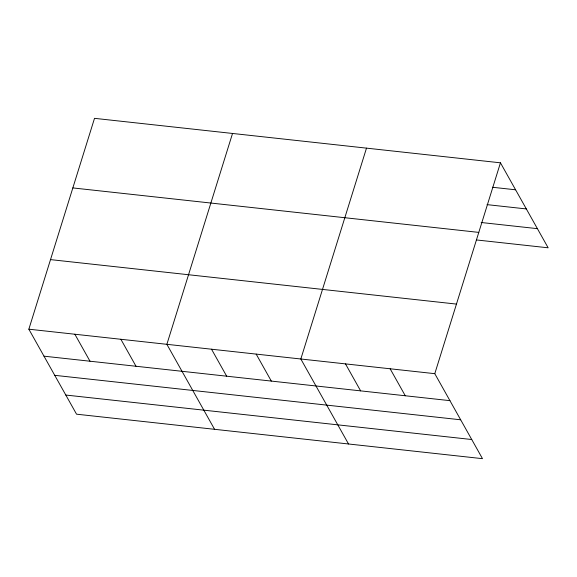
<?xml version="1.0" encoding="UTF-8"?>
<svg xmlns="http://www.w3.org/2000/svg" width="577" height="577" viewBox="0 0 577 577"><rect width="100%" height="100%" fill="white"/><g stroke="black" fill="none" stroke-linecap="round" stroke-linejoin="round"><path stroke-width="0.87" d="M500.454 162.815L434.791 373.672L482.487 458.665L76.546 414.185L28.85 329.193L94.513 118.335L500.454 162.815L548.15 247.807L476.703 239.974M232.531 133.46L166.868 344.318L214.565 429.31M366.496 148.138L300.833 358.995L348.53 443.987M492.376 187.251L515.593 189.797M487.046 204.633L526.339 208.939M481.146 222.498L537.411 228.658M72.846 187.922L478.787 232.394M50.516 259.614L456.465 304.086M28.85 329.193L434.791 373.672M43.989 356.175L449.937 400.654M54.736 375.324L460.677 419.796M65.8 395.043L471.748 439.523M390.139 368.782L405.278 395.764M345.486 363.885L360.625 390.867M256.181 354.105L271.32 381.087M211.521 349.208L226.667 376.19M120.867 339.276L136.006 366.258M74.859 334.234L89.998 361.216"/></g></svg>
